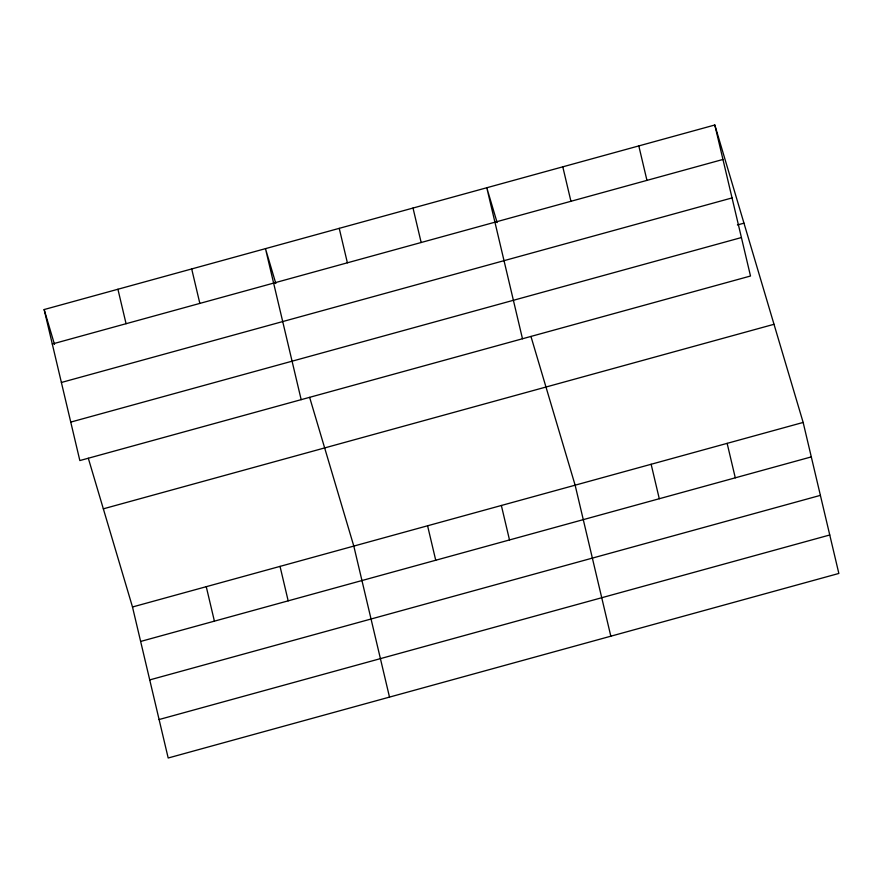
<?xml version="1.0" encoding="UTF-8"?>
<svg xmlns="http://www.w3.org/2000/svg" width="883" height="883" viewBox="0 0 883 883"><rect width="100%" height="100%" fill="white"/><g stroke="black" fill="none" stroke-linecap="round" stroke-linejoin="round"><path stroke-width="1.32" d="M714.811 125L750.506 276.015L79.845 460.562L44.15 309.547L714.811 125L803.155 422.438L838.85 573.453L168.189 758L132.494 606.985L88.322 458.266M52.296 344.006L722.956 159.459M61.391 382.471L732.051 197.924M737.415 224.966L743.961 223.156M70.75 422.096L741.422 237.549M103.333 508.829L774.005 324.293M132.494 606.985L803.155 422.438M140.64 641.444L811.3 456.897M149.724 679.91L820.395 495.363M159.095 719.535L829.755 534.988M497.14 222.615L486.787 187.748L522.482 338.763M530.959 336.467L575.131 485.186L610.826 636.202M275.827 283.52L265.474 248.653L301.169 399.657M309.635 397.372L353.807 546.091L389.502 697.095M44.15 309.547L54.503 344.414M727.139 443.354L735.285 477.813M638.806 145.916L646.952 180.375M651.135 464.27L659.281 498.729M562.791 166.832L570.937 201.291M501.356 505.484L509.502 539.943M413.012 208.046L421.158 242.505M427.582 525.782L435.727 560.241M339.238 228.355L347.383 262.803M280.032 566.389L288.178 600.848M191.699 268.951L199.845 303.41M206.258 586.687L214.403 621.146M117.925 289.249L126.07 323.708"/></g></svg>
